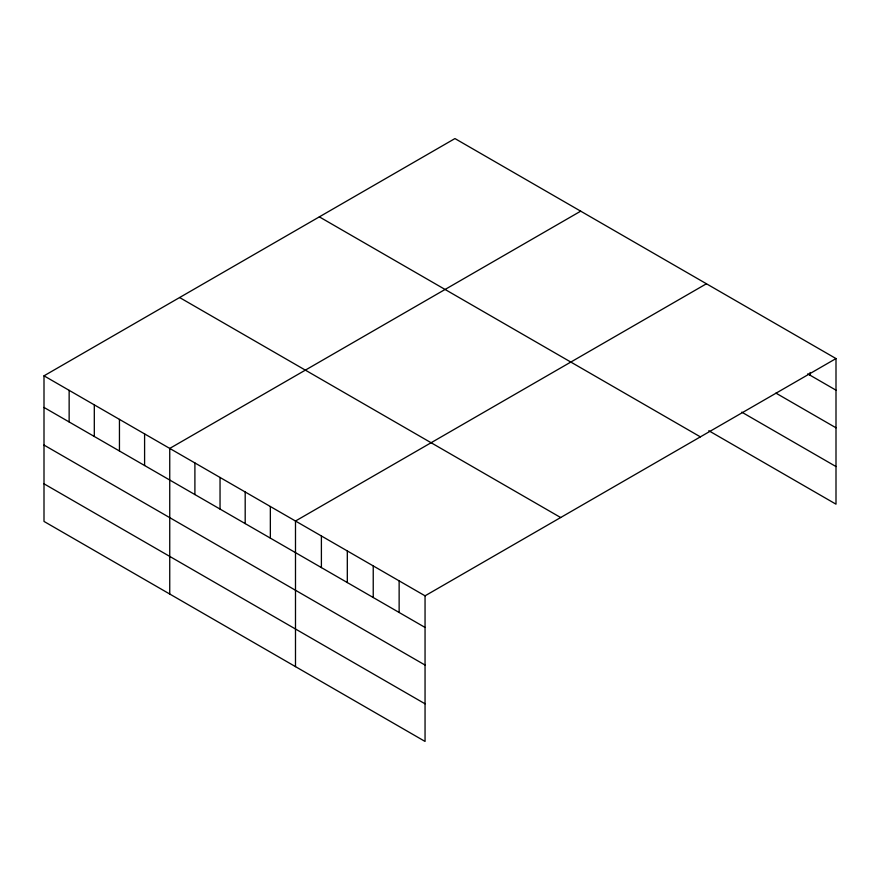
<?xml version="1.0" encoding="UTF-8"?>
<svg xmlns="http://www.w3.org/2000/svg" width="880" height="880" viewBox="0 0 880 880"><rect width="100%" height="100%" fill="white"/><g stroke="black" fill="none" stroke-linecap="round" stroke-linejoin="round"><path stroke-width="1.32" d="M44 375.826L425.051 595.826L425.051 741.433L44 521.433L44 375.826L454.949 138.567L836 358.567L836 504.174L708.796 430.727M580.701 211.167L169.741 448.426L169.741 594.033M706.442 283.767L295.493 521.026L295.493 666.633M425.051 595.826L836 358.567M807.73 373.857L836 390.181M775.929 393.118L836 427.801M741.774 412.148L836 466.554M319.341 216.865L700.381 436.865M179.619 297.539L560.659 517.528M44 407.44L425.051 627.44M44 445.06L425.051 665.06M44 483.813L425.051 703.813M810.084 372.471L810.084 375.221M399.135 580.866L399.135 612.48M373.23 565.906L373.23 597.52M347.314 550.946L347.314 582.56M321.398 535.986L321.398 567.6M270.347 506.506L270.347 538.12M245.19 491.986L245.19 523.6M220.044 477.466L220.044 509.08M194.898 462.946L194.898 494.56M144.595 433.906L144.595 465.52M119.449 419.386L119.449 451M94.303 404.866L94.303 436.48M69.146 390.346L69.146 421.96"/></g></svg>
